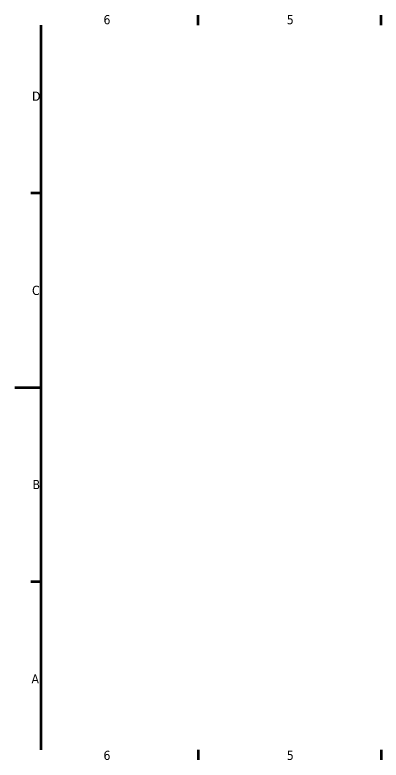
# Model space of a CAD drawing. Header units: millimetres. Extents: x 0 to 840, y 0 to 594.
# Drawn here: x 0 to 280, y 12 to 582 of the extents above; entities that cross this region are included whole.
import ezdxf

# ---------------------------------------------------------------- set-up
doc = ezdxf.new("R2010")
doc.units = ezdxf.units.MM
doc.header["$LTSCALE"] = 2
doc.layers.add('Bordo (ISO)', color=7, linetype='Continuous', lineweight=70)
doc.styles.add('Testo nota (ISO)', font='tahoma.ttf')

# ---------------------------------------------------------------- blocks, each defined once
blk = doc.blocks.new('Bordi Default Border')
at = {"layer": 'Bordo (ISO)'}
for p, q in [((70, 287), (70, 290.9)), ((140, 287), (140, 290.9)), ((10, 222.75), (6.1, 222.75)), ((10, 74.25), (6.1, 74.25)), ((70, 10), (70, 6.1)), ((140, 10), (140, 6.1))]:
    blk.add_line(p, q, dxfattribs=at)
at = {"layer": 'Bordo (ISO)', "flags": 128}
for points in [[(10, 10), (10, 287)], [(0, 148.5), (10, 148.5)]]:
    blk.add_lwpolyline(points, dxfattribs=at)
at = {"layer": 'Bordo (ISO)', "char_height": 3.5, "attachment_point": 7, "style": 'Testo nota (ISO)'}
for s, insert in [('6', (33.88, 287.33)), ('5', (103.98, 287.33)), ('D', (6.57, 258.13)), ('C', (6.56, 183.81)), ('B', (6.78, 109.63)), ('A', (6.36, 35.38)), ('6', (33.88, 6.03)), ('5', (103.98, 6.03))]:
    blk.add_mtext(s, dxfattribs=dict(at, insert=insert))

msp = doc.modelspace()

# ---------------------------------------------------------------- block references
at = {"xscale": 2, "yscale": 2, "zscale": 2}
msp.add_blockref('Bordi Default Border', (0, 0), dxfattribs=at)

doc.saveas('drawing.dxf')
